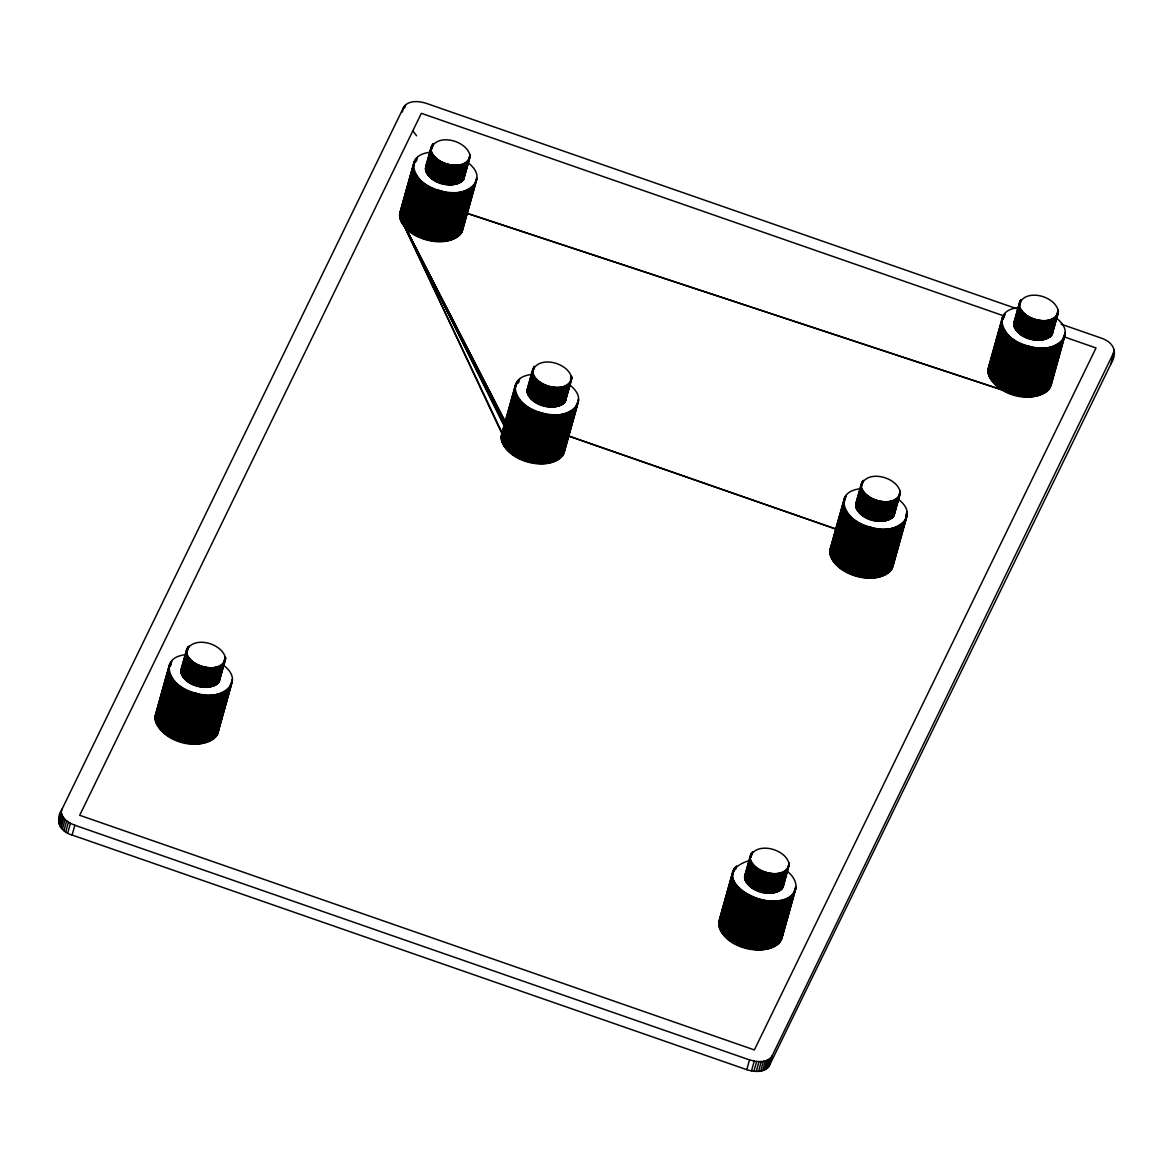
<?xml version="1.0" encoding="UTF-8"?>
<svg xmlns="http://www.w3.org/2000/svg" width="1173" height="1173" viewBox="0 0 1173 1173"><rect width="100%" height="100%" fill="white"/><g stroke="black" fill="none" stroke-linecap="round" stroke-linejoin="round"><path stroke-width="1.5" d="M225.583 658.464C220.187 675.457 188.853 667.305 186.316 651.543C192.005 634.813 222.767 642.892 225.583 658.464L219.014 681.938C208.589 694.049 176.727 684.24 182.284 666.865M186.375 654.578C153.707 657.818 173.927 691.44 195.642 693.096C214.923 702.554 248.867 684.416 223.163 664.944M470.153 156.009C464.757 172.988 433.424 164.836 430.872 149.074C436.561 132.344 467.323 140.423 470.153 156.009L463.584 179.484C453.057 191.258 422.764 182.328 426.386 165.1M429.948 152.241C398.131 156.434 419.333 189.029 440.212 190.642C459.493 200.099 493.437 181.947 467.719 162.49M571.75 378.19C566.354 395.184 535.02 387.017 532.483 371.255C538.172 354.539 568.934 362.618 571.75 378.19L565.181 401.665C554.741 413.761 522.879 403.967 528.451 386.577M531.56 374.436C499.727 378.615 520.929 411.21 541.809 412.823C561.09 422.28 595.034 404.128 569.33 384.671M789.253 864.794C787.039 848.871 755.676 840.63 749.987 857.448C752.641 873.108 783.109 881.202 789.253 864.794L783.095 887.14C773.286 900.16 741.776 890.864 745.485 873.474M720.984 916.817C709.944 945.365 769.767 962.842 781.936 938.224L795.587 889.354C797.508 882.037 792.259 875.161 786.834 870.865M900.365 492.469C894.97 509.463 863.636 501.311 861.085 485.549C866.774 468.819 897.536 476.898 900.365 492.469L893.797 515.959C883.313 527.879 852.243 518.539 856.818 501.208M860.161 488.716C828.343 492.909 849.545 525.504 870.425 527.102C889.691 536.56 923.65 518.422 897.932 498.95M1058.413 311.798C1056.199 295.875 1024.835 287.634 1019.146 304.452C1021.8 320.112 1052.269 328.205 1058.413 311.798L1052.064 334.51C1041.961 347.223 1009.498 337.252 1015.114 319.774M1019.205 307.487C986.537 310.728 1006.757 344.363 1028.472 346.02C1047.753 355.478 1081.697 337.325 1055.993 317.868M218.647 730.354C207.988 757.699 149.616 741.087 156.566 712.04M463.232 225.846C458.013 256.931 389.612 237.723 401.884 208.442M564.829 448.027C559.36 478.613 493.862 460.666 502.718 431.752M893.371 561.618C889.251 592.995 823.519 575.43 831.012 546.633M1051.507 382.867C1041.536 410.829 982.314 394.099 989.396 364.95M1061.096 324.144L1100.89 337.971C1113.118 342.061 1118.441 351.343 1110.963 363.865L769.297 1065.832C764.488 1073.119 754.004 1071.961 746.776 1069.673L72.11 835.029C60.058 831.833 54.618 820.264 62.037 809.135L403.703 107.168C408.512 99.881 418.996 101.039 426.224 103.327L1017.856 309.1M58.65 821.701L62.037 809.135M1110.963 363.865L1114.203 349.803M1114.35 351.299L772.025 1056.052L769.297 1065.832M781.936 938.224L782.332 934.221M749.063 860.63C697.568 877.272 781.365 923.283 795.587 889.354M58.797 823.197L61.377 811.921M59.236 824.722L61.978 814.942L61.524 813.417M59.999 826.247L62.726 816.467L61.978 814.942M61.04 827.757L63.767 817.992L62.726 816.467M62.36 829.223L65.087 819.443L63.767 817.992M63.929 830.616L66.656 820.836L65.087 819.443M65.717 831.921L68.445 822.141L66.656 820.836M67.711 833.094L70.439 823.314L68.445 822.141M72.11 835.029L74.837 825.249L70.439 823.314M155.173 715.765L169.352 664.974M155.012 717.084L169.88 663.757M154.997 717.759L170.202 663.17M155.012 718.433L170.965 662.027M155.071 719.122L168.707 670.252M155.159 719.811L168.809 670.941M170.422 664.974L171.39 661.484M155.291 720.515L168.941 671.645M170.393 666.191L171.859 660.942M155.452 721.219L169.103 672.334M155.672 721.923L169.308 673.038M155.906 722.627L169.557 673.742M156.185 723.33L169.836 674.446M156.508 724.034L170.158 675.164M156.859 724.738L170.51 675.868M157.255 725.442L170.891 676.572M157.681 726.146L171.317 677.276M158.135 726.835L171.786 677.965M158.634 727.539L172.27 678.668M159.161 728.228L172.812 679.358M159.719 728.902L173.369 680.032M160.32 729.591L173.956 680.707M160.936 730.251L174.586 681.381M161.595 730.911L175.246 682.041M162.285 731.571L175.935 682.701M163.003 732.216L176.654 683.346M181.053 669.46L186.742 649.124M180.862 671.088L187.284 648.009M163.751 732.846L177.402 683.976M180.862 671.513L187.739 647.305M180.95 672.364L188.003 646.968M181.038 672.789L188.296 646.646M181.141 673.214L186.595 653.669M186.786 652.848L188.149 647.965M164.528 733.462L178.164 684.592M181.272 673.654L186.727 654.109M188.017 649.285L188.926 646.015M181.419 674.094L186.874 654.534M181.595 674.519L187.05 654.974M181.786 674.959L187.24 655.414M165.32 734.078L178.97 685.208M182.006 675.399L187.46 655.839M182.24 675.824L187.709 656.279M166.155 734.679L179.792 685.809M182.504 676.264L187.959 656.704M182.797 676.689L188.252 657.144M167.006 735.266L180.642 686.381M183.091 677.114L188.56 657.569M183.428 677.539L188.882 657.994M183.765 677.965L189.234 658.42M167.871 735.823L181.522 686.953M184.132 678.375L189.601 658.83M184.528 678.8L189.982 659.241M168.78 736.38L182.416 687.51M184.923 679.196L190.393 659.651M185.349 679.607L190.803 660.062M169.689 736.923L183.34 688.052M185.789 680.003L191.258 660.458M186.258 680.399L191.712 660.839M170.642 737.45L184.278 688.566M186.727 680.78L192.181 661.22M187.225 681.146L192.68 661.601M171.595 737.949L185.246 689.079M187.739 681.513L193.193 661.968M188.252 681.88L193.721 662.334M172.578 738.447L186.214 689.563M188.794 682.231L194.249 662.686M173.575 738.917L187.211 690.047M189.352 682.569L194.806 663.024M189.923 682.906L195.378 663.361M174.572 739.371L188.223 690.486M190.495 683.229L195.95 663.683M191.096 683.536L196.551 663.991M175.598 739.796L189.249 690.926M191.698 683.844L197.152 664.299M176.639 740.207L190.29 691.337M192.299 684.138L197.768 664.578M192.929 684.416L198.384 664.856M177.695 740.603L191.346 691.733M193.56 684.68L199.014 665.135M194.205 684.929L199.659 665.384M178.751 740.984L192.401 692.114M194.85 685.179L200.304 665.634M179.836 741.336L193.472 692.466M195.51 685.413L200.964 665.853M196.17 685.619L201.624 666.073M180.906 741.659L194.557 692.788M196.829 685.824L202.284 666.279M197.504 686.014L202.958 666.469M181.991 741.981L195.642 693.096M198.178 686.19L203.633 666.645M183.091 742.26L196.741 693.39M198.853 686.366L204.307 666.807M199.527 686.513L204.996 666.953M184.19 742.524L197.841 693.654M200.216 686.645L205.671 667.1M185.29 742.773L198.941 693.888M200.891 686.762L206.345 667.217M201.58 686.865L207.034 667.32M186.39 742.993L200.04 694.108M202.255 686.967L207.709 667.408M202.929 687.041L208.383 667.496M187.489 743.183L201.14 694.313M203.603 687.099L209.058 667.554M188.604 743.359L202.24 694.475M204.278 687.143L209.732 667.598M204.938 687.173L210.392 667.628M189.703 743.506L203.34 694.621M205.598 687.187L211.052 667.642M206.257 687.202L211.712 667.642M190.803 743.623L204.439 694.753M206.903 687.187L212.357 667.628M207.533 687.158L213.002 667.598M191.888 743.726L205.539 694.856M208.164 687.114L213.633 667.554M192.973 743.799L206.624 694.929M208.794 687.055L214.248 667.496M209.395 686.982L214.864 667.422M194.058 743.858L207.694 694.973M209.996 686.894L215.465 667.334M210.597 686.792L216.052 667.232M195.129 743.873L208.765 695.003M211.169 686.674L216.624 667.114M211.727 686.542L217.196 666.982M196.184 743.887L209.835 695.003M212.284 686.396L217.738 666.836M212.826 686.234L218.281 666.675M197.24 743.858L210.876 694.988M213.339 686.058L218.808 666.499M213.853 685.868L219.307 666.323M214.336 685.662L219.806 666.117M198.266 743.814L211.917 694.944M214.82 685.443L220.275 665.897M215.275 685.223L220.729 665.678M199.293 743.741L212.943 694.871M215.715 684.973L221.169 665.428M216.125 684.724L221.594 665.179M216.536 684.46L221.99 664.915M200.304 743.653L213.955 694.768M216.917 684.182L222.371 664.636M217.284 683.903L222.738 664.343M217.621 683.595L223.075 664.05M217.943 683.287L223.398 663.742M223.544 663.273L225.363 656.748M201.301 743.521L214.938 694.651M218.251 682.965L225.451 657.188M218.53 682.627L225.524 657.613M202.269 743.389L215.92 694.504M219.014 681.938L225.553 659.299M203.222 743.213L216.873 694.343M204.161 743.022L217.811 694.152M205.084 742.817L218.721 693.932M205.979 742.568L219.615 693.698M206.844 742.318L220.495 693.434M207.694 742.025L221.33 693.155M208.515 741.717L222.152 692.847M209.307 741.395L222.958 692.525M210.07 741.043L223.72 692.173M210.817 740.676L224.468 691.806M211.536 740.28L225.172 691.41M212.21 739.884L225.861 691M212.87 739.445L226.506 690.574M213.486 739.005L227.137 690.12M214.073 738.535L227.723 689.651M214.63 738.037L228.28 689.167M215.158 737.538L228.794 688.668M215.641 737.025L229.292 688.14M216.096 736.483L230.773 683.976M216.521 735.926L232.313 679.431M216.902 735.368L232.342 680.12M217.24 734.782L232.327 680.795M217.562 734.195L232.283 681.469M402.339 112.051L403.703 107.168M404.656 108.048L405.565 104.793M399.744 213.295L413.908 162.504M399.582 214.615L414.45 161.287M399.553 215.289L414.773 160.701M399.582 215.979L415.521 159.557M399.626 216.668L413.277 167.783M399.729 217.357L413.365 168.472M399.846 218.046L413.497 169.176M415.447 161.977L416.415 158.487M400.022 218.75L413.673 169.88M400.228 219.454L413.878 170.584M416.474 160.965L417.456 157.475M400.477 220.157L414.113 171.287M400.755 220.861L414.392 171.991M401.063 221.565L414.714 172.695M401.43 222.269L415.066 173.399M401.811 222.973L415.462 174.103M402.236 223.676L415.887 174.806M402.706 224.38L416.342 175.51M403.189 225.069L416.84 176.199M403.717 225.759L417.368 176.888M404.289 226.448L417.925 177.578M501.868 433.57L404.876 227.122L418.526 178.252M504.595 426.899L405.506 227.797L419.157 178.912M406.166 228.456L419.817 179.586M406.855 229.102L420.491 180.231M407.574 229.747L421.21 180.877M425.608 166.991L431.312 146.669M425.418 168.619L431.84 145.555M408.321 230.377L421.957 181.507M425.432 169.044L432.309 144.851M425.52 169.894L432.573 144.514M425.594 170.32L432.866 144.176M425.711 170.759L431.165 151.2M431.796 148.751L433.174 143.868M409.084 231.008L422.735 182.138M425.828 171.185L431.283 151.64M432.588 146.816L433.497 143.561M425.975 171.625L431.444 152.079M426.151 172.064L431.605 152.505M426.356 172.49L431.811 152.945M409.89 231.609L423.541 182.739M426.561 172.93L432.031 153.384M426.811 173.369L432.265 153.81M410.711 232.21L424.362 183.34M427.075 173.795L432.529 154.25M427.353 174.22L432.808 154.675M411.562 232.797L425.213 183.926M427.661 174.66L433.116 155.1M427.984 175.085L433.438 155.525M428.336 175.495L433.79 155.95M412.441 233.368L426.092 184.498M428.702 175.921L434.157 156.376M429.083 176.331L434.538 156.786M413.336 233.926L426.987 185.041M429.494 176.742L434.948 157.197M429.919 177.138L435.374 157.593M414.26 234.453L427.91 185.583M430.359 177.534L435.813 157.988M430.814 177.929L436.268 158.384M415.198 234.981L428.849 186.111M431.297 178.311L436.752 158.766M416.151 235.494L429.802 186.61M431.781 178.692L437.25 159.132M432.294 179.058L437.749 159.513M432.822 179.41L438.277 159.865M417.133 235.978L430.784 187.108M433.365 179.762L438.819 160.217M418.131 236.447L431.781 187.577M433.907 180.114L439.376 160.554M434.479 180.437L439.934 160.892M419.142 236.902L432.793 188.032M435.066 180.759L440.52 161.214M435.652 181.082L441.107 161.522M420.169 237.342L433.819 188.457M436.253 181.375L441.708 161.83M421.21 237.752L434.846 188.882M436.869 181.668L442.324 162.123M437.485 181.947L442.954 162.402M422.265 238.148L435.901 189.264M438.13 182.211L443.585 162.666M438.761 182.475L444.23 162.915M423.321 238.515L436.972 189.645M439.42 182.709L444.875 163.164M424.391 238.867L438.042 189.997M440.066 182.944L445.52 163.399M440.725 183.164L446.195 163.619M425.476 239.204L439.113 190.334M441.4 183.369L446.854 163.809M442.06 183.56L447.529 164M426.561 239.512L440.212 190.642M442.734 183.736L448.203 164.191M427.661 239.805L441.297 190.92M443.423 183.897L448.878 164.352M444.098 184.044L449.552 164.499M428.746 240.069L442.397 191.184M444.772 184.176L450.241 164.631M429.846 240.304L443.497 191.434M445.461 184.308L450.916 164.748M446.136 184.41L451.59 164.85M430.96 240.524L444.596 191.654M446.81 184.498L452.279 164.953M447.485 184.572L452.954 165.026M432.06 240.714L445.711 191.844M448.159 184.63L453.628 165.085M433.16 240.89L446.81 192.02M448.834 184.689L454.288 165.129M449.494 184.718L454.963 165.158M434.259 241.037L447.91 192.167M450.153 184.733L455.623 165.188M450.813 184.733L456.268 165.188M435.359 241.169L449.01 192.284M451.458 184.718L456.913 165.173M452.104 184.689L457.558 165.144M436.459 241.257L450.095 192.387M452.734 184.645L458.188 165.1M437.544 241.33L451.18 192.46M453.35 184.586L458.804 165.041M453.966 184.513L459.42 164.968M438.614 241.389L452.265 192.519M454.567 184.425L460.021 164.88M455.153 184.322L460.608 164.777M439.684 241.418L453.335 192.548M455.725 184.205L461.194 164.66M456.297 184.073L461.751 164.528M440.755 241.418L454.391 192.548M456.854 183.926L462.309 164.381M457.382 183.765L462.836 164.22M441.796 241.389L455.447 192.519M457.91 183.589L463.364 164.044M458.408 183.399L463.878 163.853M458.907 183.193L464.361 163.648M442.837 241.345L456.488 192.475M459.376 182.988L464.831 163.428M459.831 182.753L465.3 163.208M443.863 241.271L457.499 192.401M460.271 182.519L465.74 162.959M460.696 182.27L466.15 162.71M461.092 181.991L466.561 162.446M444.86 241.183L458.511 192.313M461.473 181.727L466.942 162.167M461.839 181.434L467.294 161.889M462.191 181.126L467.646 161.581M462.514 180.818L467.968 161.273M445.857 241.066L459.508 192.196M462.807 180.495L468.262 160.95M468.657 159.601L470.021 154.719M463.086 180.173L470.094 155.144M446.84 240.92L460.476 192.049M463.584 179.484L470.124 156.845M447.793 240.758L461.429 191.873M448.731 240.568L462.367 191.683M449.64 240.348L463.291 191.478M450.535 240.113L464.185 191.228M451.4 239.849L465.051 190.979M452.25 239.571L465.901 190.686M453.071 239.263L466.722 190.393M453.878 238.925L467.514 190.055M454.64 238.588L468.291 189.703M455.388 238.207L469.024 189.337M456.092 237.826L469.743 188.956M456.781 237.415L470.417 188.545M457.426 236.99L471.077 188.105M458.042 236.535L471.693 187.665M458.643 236.066L472.279 187.196M459.2 235.582L472.836 186.712M459.713 235.084L473.364 186.199M460.212 234.556L473.848 185.686M460.666 234.013L474.86 183.252M461.077 233.471L476.385 178.707M461.458 232.899L476.414 179.396M461.81 232.327L476.898 178.34M462.118 231.726L476.854 179.014M501.34 435.476L515.504 384.7M501.179 436.811L516.047 383.468M501.164 437.47L516.721 382.31M501.179 438.159L514.815 389.289M515.167 388.732L517.117 381.738M501.238 438.849L514.874 389.964M501.326 439.538L514.962 390.668M501.458 440.227L515.094 391.357M501.619 440.931L515.27 392.061M517.542 383.644L518.525 380.155M501.824 441.635L515.475 392.764M518.642 382.662L519.624 379.172M502.073 442.338L515.724 393.468M502.352 443.042L516.003 394.172M502.674 443.746L516.311 394.876M503.026 444.464L516.663 395.58M503.408 445.168L517.058 396.283M503.833 445.857L517.484 396.987M504.302 446.561L517.938 397.691M504.801 447.25L518.437 398.38M505.328 447.939L518.965 399.069M505.886 448.629L519.536 399.758M506.487 449.303L520.123 400.433M507.103 449.977L520.753 401.107M507.762 450.637L521.413 401.767M508.452 451.297L522.102 402.412M509.17 451.928L522.821 403.057M527.132 389.583L532.909 368.85M527.014 390.814L533.436 367.736M509.918 452.573L523.554 403.688M527.058 391.65L533.906 367.032M527.117 392.075L534.17 366.694M527.205 392.515L534.463 366.372M527.307 392.94L532.762 373.395M510.695 453.189L524.331 404.318M527.425 393.366L532.894 373.82M527.586 393.805L533.041 374.26M527.747 394.245L533.216 374.686M511.487 453.804L525.137 404.92M527.953 394.671L533.407 375.125M528.173 395.11L533.627 375.565M528.407 395.55L533.862 375.99M512.322 454.391L525.959 405.521M528.671 395.975L534.126 376.43M528.95 396.415L534.419 376.856M513.173 454.977L526.809 406.107M529.258 396.841L534.712 377.281M529.58 397.266L535.049 377.706M529.932 397.691L535.387 378.131M514.038 455.549L527.689 406.679M530.299 398.102L535.753 378.556M530.68 398.512L536.149 378.967M514.932 456.106L528.583 407.236M531.09 398.923L536.545 379.378M531.516 399.319L536.97 379.773M515.856 456.649L529.507 407.764M531.956 399.729L537.41 380.169M532.41 400.11L537.879 380.565M516.794 457.162L530.445 408.292M532.894 400.492L538.348 380.946M517.762 457.675L531.398 408.805M533.392 400.873L538.847 381.328M533.891 401.239L539.36 381.694M534.419 401.606L539.873 382.046M518.73 458.159L532.381 409.289M534.961 401.958L540.416 382.398M519.727 458.628L533.378 409.758M535.518 402.295L540.973 382.75M536.076 402.632L541.545 383.072M520.739 459.083L534.389 410.213M536.662 402.955L542.117 383.395M537.249 403.263L542.718 383.718M521.765 459.523L535.416 410.653M537.85 403.556L543.319 384.011M522.806 459.933L536.457 411.063M538.466 403.849L543.92 384.304M539.096 404.128L544.551 384.583M523.862 460.329L537.498 411.459M539.727 404.392L545.181 384.847M540.372 404.656L545.826 385.111M524.918 460.696L538.568 411.826M541.017 404.89L546.471 385.345M525.988 461.048L539.639 412.178M541.662 405.125L547.131 385.58M542.337 405.345L547.791 385.8M527.073 461.385L540.724 412.515M542.996 405.55L548.451 386.005M543.671 405.741L549.125 386.196M528.158 461.693L541.809 412.823M544.345 405.917L549.8 386.372M529.258 461.986L542.894 413.101M545.02 406.078L550.474 386.533M545.694 406.225L551.149 386.679M530.357 462.25L543.993 413.38M546.383 406.371L551.838 386.811M531.457 462.485L545.093 413.614M547.058 406.488L552.512 386.929M547.732 406.591L553.201 387.046M532.557 462.705L546.207 413.834M548.421 406.679L553.876 387.134M549.096 406.752L554.55 387.207M533.656 462.895L547.307 414.025M549.77 406.826L555.225 387.266M534.756 463.071L548.407 414.201M550.43 406.87L555.899 387.31M551.105 406.899L556.559 387.354M535.87 463.218L549.507 414.348M551.765 406.914L557.219 387.369M552.41 406.914L557.879 387.369M536.955 463.35L550.606 414.465M553.055 406.899L558.524 387.354M553.7 406.87L559.154 387.325M538.055 463.452L551.706 414.568M554.33 406.826L559.785 387.281M539.14 463.526L552.791 414.641M554.946 406.767L560.415 387.222M555.562 406.694L561.017 387.149M540.225 463.57L553.861 414.699M556.163 406.606L561.618 387.061M556.75 406.503L562.219 386.958M541.296 463.599L554.932 414.729M557.336 406.386L562.791 386.841M557.893 406.254L563.348 386.709M542.351 463.599L556.002 414.729M558.451 406.107L563.905 386.562M558.978 405.946L564.448 386.401M543.392 463.584L557.043 414.699M559.506 405.77L564.961 386.225M560.02 405.579L565.474 386.034M560.503 405.389L565.958 385.829M544.433 463.526L558.084 414.656M560.973 405.169L566.442 385.624M561.442 404.934L566.896 385.389M545.46 463.467L559.11 414.582M561.867 404.7L567.336 385.155M562.292 404.45L567.747 384.891M562.703 404.186L568.157 384.627M546.471 463.364L560.108 414.494M563.084 403.908L568.538 384.348M563.436 403.615L568.905 384.07M563.788 403.321L569.242 383.762M570.503 379.29L571.412 376.034M564.11 402.999L569.565 383.454M570.621 379.729L571.53 376.474M547.454 463.247L561.105 414.377M564.404 402.691L569.873 383.131M570.708 380.155L571.618 376.9M564.697 402.354L571.691 377.339M548.436 463.1L562.072 414.23M565.181 401.665L571.72 379.026M549.389 462.939L563.04 414.069M550.328 462.749L563.978 413.864M551.237 462.529L564.887 413.658M552.131 462.294L565.782 413.424M553.011 462.03L566.647 413.16M553.847 461.751L567.497 412.881M554.682 461.444L568.319 412.573M555.474 461.121L569.11 412.236M556.237 460.769L569.887 411.899M556.984 460.403L570.621 411.518M557.688 460.007L571.339 411.136M558.377 459.596L572.028 410.726M559.022 459.171L572.673 410.286M559.653 458.716L573.289 409.846M560.239 458.247L573.89 409.377M560.797 457.763L574.433 408.893M561.31 457.265L574.961 408.38M561.808 456.737L575.444 407.867M562.263 456.209L576.94 403.688M562.673 455.652L578.48 399.157M563.069 455.08L578.509 399.846M563.407 454.508L578.494 400.521M563.993 453.291L578.362 401.855M718.99 921.025L732.802 871.51M718.697 923.004L733.55 869.662M718.668 923.679L733.873 869.076M718.682 924.353L734.239 868.504M718.741 925.042L734.635 867.947M718.829 925.732L732.48 876.861M718.961 926.421L732.612 877.551M734.547 870.351L735.53 866.862M719.137 927.125L732.773 878.254M719.342 927.828L732.978 878.958M735.588 869.34L736.556 865.85M719.577 928.532L733.228 879.662M719.855 929.236L733.506 880.366M720.178 929.94L733.829 881.07M720.53 930.658L734.181 881.773M720.926 931.362L734.562 882.477M721.351 932.051L734.987 883.181M721.806 932.755L735.456 883.885M722.304 933.444L735.955 884.574M829.956 549.77L844.369 498.364M722.832 934.133L736.483 885.263M829.795 551.09L844.663 497.763M829.766 551.765L845.337 496.59M829.78 552.439L843.431 503.569M844.765 499.522L845.733 496.032M723.389 934.822L737.04 885.952M829.839 553.128L846.158 495.49M829.927 553.817L843.578 504.947M830.059 554.521L843.71 505.651M723.99 935.497L737.626 886.627M830.235 555.225L843.886 506.34M830.44 555.929L844.091 507.044M724.621 936.171L738.257 887.301M830.689 556.632L844.325 507.748M830.968 557.336L844.604 508.466M725.266 936.831L738.917 887.961M831.276 558.04L844.927 509.17M725.955 937.491L739.606 888.606M831.628 558.744L845.278 509.874M832.024 559.448L845.674 510.578M726.674 938.121L740.324 889.251M832.449 560.151L846.1 511.281M744.547 876.583L750.749 854.296M727.421 938.767L741.072 889.882M744.532 877.419L751.175 853.577M832.903 560.855L846.554 511.971M744.62 878.269L751.673 852.888M744.708 878.709L751.966 852.566M744.811 879.134L750.265 859.589M750.911 857.126L752.274 852.243M833.402 561.544L847.053 512.674M728.198 939.382L741.849 890.512M744.943 879.559L750.397 860.014M751.688 855.19L752.611 851.935M745.09 879.999L750.544 860.454M745.266 880.439L750.72 860.894M833.93 562.234L847.58 513.363M728.99 939.998L742.641 891.113M745.456 880.864L750.911 861.319M745.676 881.304L751.131 861.759M834.502 562.923L848.138 514.038M745.911 881.744L751.38 862.184M729.826 940.585L743.462 891.715M746.175 882.169L751.644 862.624M835.088 563.597L848.739 514.712M746.468 882.609L751.922 863.049M746.761 883.034L752.23 863.475M835.719 564.257L849.369 515.387M730.676 941.171L744.327 892.301M747.098 883.46L752.553 863.9M836.378 564.931L850.014 516.047M747.436 883.885L752.905 864.325M731.556 941.743L745.192 892.873M747.802 884.295L753.271 864.75M837.067 565.577L850.704 516.707M748.198 884.706L753.653 865.161M732.451 942.3L746.087 893.43M748.594 885.116L754.063 865.571M837.786 566.222L851.422 517.352M749.019 885.512L754.474 865.967M855.747 503.862L861.525 483.129M733.36 942.843L747.01 893.958M855.63 505.094L862.052 482.015M749.459 885.923L754.928 866.363M838.519 566.852L852.17 517.982M855.674 505.944L862.522 481.311M855.733 506.369L862.785 480.974M749.928 886.304L755.383 866.759M855.806 506.795L863.064 480.651M734.313 943.356L747.949 894.486M855.909 507.22L861.378 487.675M862.463 483.599L863.372 480.344M750.397 886.685L755.867 867.14M839.296 567.483L852.947 518.598M856.041 507.66L861.495 488.115M856.187 508.1L861.656 488.54M856.363 508.525L861.818 488.98M750.896 887.067L756.35 867.521M840.103 568.084L853.739 519.214M856.554 508.965L862.023 489.42M735.266 943.869L748.917 894.999M751.409 887.433L756.864 867.888M856.774 509.405L862.243 489.845M857.023 509.83L862.478 490.285M840.924 568.685L854.574 519.815M857.287 510.27L862.741 490.71M736.248 944.353L749.884 895.483M751.922 887.8L757.391 868.24M857.566 510.695L863.02 491.15M752.465 888.152L757.934 868.592M841.774 569.272L855.425 520.387M857.874 511.12L863.328 491.575M737.245 944.822L750.881 895.952M753.022 888.489L758.476 868.944M858.196 511.545L863.651 492M858.548 511.971L864.002 492.425M753.594 888.826L759.048 869.266M842.654 569.843L856.305 520.959M858.915 512.396L864.369 492.836M738.257 945.277L751.893 896.407M754.166 889.149L759.62 869.589M859.296 512.806L864.75 493.246M843.548 570.386L857.199 521.516M859.706 513.217L865.161 493.657M754.767 889.457L760.221 869.911M739.269 945.717L752.919 896.846M860.132 513.613L865.586 494.068M755.368 889.75L760.822 870.205M844.472 570.928L858.108 522.058M860.571 514.009L866.026 494.463M740.31 946.127L753.96 897.257M755.984 890.043L761.438 870.498M861.026 514.404L866.48 494.845M845.41 571.456L859.061 522.586M756.6 890.322L762.054 870.777M861.51 514.786L866.964 495.241M741.365 946.523L755.016 897.653M861.994 515.152L867.463 495.607M757.23 890.6L762.685 871.04M846.363 571.955L860.014 523.085M757.875 890.85L763.33 871.304M862.507 515.534L867.961 495.974M742.421 946.89L756.072 898.019M863.035 515.885L868.489 496.34M758.52 891.084L763.975 871.539M847.346 572.453L860.997 523.569M863.577 516.237L869.032 496.692M743.506 947.241L757.142 898.371M759.18 891.319L764.635 871.774M848.343 572.923L861.994 524.052M864.12 516.575L869.589 497.029M759.84 891.539L765.295 871.994M864.692 516.912L870.146 497.367M744.576 947.579L758.227 898.709M760.5 891.744L765.969 872.199M849.355 573.377L863.005 524.507M865.278 517.234L870.733 497.689M745.661 947.887L759.312 899.017M761.174 891.935L766.629 872.389M865.865 517.542L871.319 497.997M850.381 573.802L864.017 524.932M761.849 892.11L767.303 872.565M866.466 517.85L871.92 498.305M746.761 948.18L760.412 899.295M762.523 892.272L767.978 872.727M851.422 574.227L865.058 525.343M867.082 518.143L872.536 498.584M763.198 892.418L768.667 872.873M747.861 948.444L761.512 899.574M867.697 518.422L873.167 498.862M852.463 574.609L866.114 525.739M763.887 892.565L769.341 873.005M868.343 518.686L873.797 499.141M748.961 948.678L762.611 899.808M764.561 892.682L770.016 873.123M868.973 518.935L874.428 499.39M853.533 574.99L867.184 526.12M765.251 892.785L770.705 873.24M869.618 519.184L875.087 499.639M750.06 948.898L763.711 900.028M765.925 892.873L771.379 873.328M854.604 575.342L868.255 526.472M870.278 519.419L875.732 499.859M766.599 892.946L772.054 873.401M751.175 949.104L764.811 900.219M870.938 519.639L876.392 500.079M855.689 575.679L869.325 526.794M767.274 893.02L772.728 873.46M871.612 519.83L877.067 500.284M752.274 949.265L765.91 900.395M767.948 893.064L773.403 873.504M872.272 520.02L877.741 500.475M856.774 575.987L870.425 527.102M768.608 893.093L774.063 873.548M872.947 520.211L878.416 500.651M753.374 949.412L767.01 900.541M769.268 893.108L774.723 873.562M857.859 576.266L871.51 527.395M873.621 520.372L879.09 500.812M769.928 893.108L775.382 873.562M754.474 949.544L768.11 900.673M874.31 520.519L879.765 500.974M770.573 893.093L776.027 873.548M858.959 576.529L872.609 527.659M771.204 893.064L776.673 873.518M874.985 520.651L880.439 501.106M755.559 949.646L769.209 900.761M771.834 893.02L777.303 873.474M860.058 576.779L873.709 527.909M875.674 520.768L881.128 501.223M756.644 949.719L770.294 900.835M772.464 892.961L777.919 873.416M876.348 520.871L881.803 501.326M861.173 576.999L874.809 528.114M773.066 892.888L778.535 873.342M877.023 520.973L882.477 501.414M757.729 949.763L771.379 900.893M773.667 892.8L779.136 873.255M877.697 521.047L883.166 501.501M774.268 892.697L779.722 873.152M862.272 577.189L875.923 528.319M758.799 949.793L772.45 900.923M774.84 892.58L780.294 873.035M878.372 521.105L883.841 501.56M775.412 892.448L780.866 872.903M863.372 577.365L877.023 528.48M879.046 521.149L884.501 501.604M759.855 949.793L773.506 900.923M775.954 892.301L781.409 872.756M879.706 521.179L885.175 501.633M776.497 892.14L781.951 872.595M864.472 577.512L878.122 528.642M760.91 949.778L774.547 900.893M777.01 891.964L782.479 872.419M880.366 521.208L885.835 501.648M777.523 891.773L782.978 872.228M881.026 521.208L886.48 501.648M865.571 577.629L879.222 528.759M761.937 949.719L775.588 900.849M778.007 891.583L783.476 872.023M778.491 891.363L783.945 871.818M881.671 521.193L887.125 501.633M778.945 891.128L784.4 871.583M882.316 521.164L887.77 501.604M762.963 949.661L776.614 900.776M779.385 890.894L784.84 871.348M866.671 577.732L880.307 528.862M779.796 890.644L785.265 871.084M882.946 521.12L888.401 501.56M780.206 890.38L785.661 870.821M763.975 949.558L777.626 900.688M780.588 890.102L786.042 870.542M867.756 577.805L881.392 528.935M883.562 521.061L889.017 501.501M780.954 889.808L786.409 870.263M781.291 889.515L786.746 869.955M884.178 520.988L889.633 501.428M781.614 889.207L787.068 869.648M764.972 949.441L778.608 900.571M781.922 888.885L787.376 869.325M787.757 867.991L789.136 863.093M868.826 577.864L882.477 528.979M782.2 888.548L789.194 863.533M884.779 520.9L890.234 501.34M782.699 887.858L789.238 863.958M885.366 520.797L890.82 501.238M765.94 949.294L779.59 900.424M869.897 577.893L883.548 529.008M885.938 520.68L891.407 501.12M766.893 949.133L780.544 900.263M886.509 520.548L891.964 500.988M870.967 577.893L884.603 529.008M887.052 520.401L892.521 500.842M767.831 948.942L781.482 900.058M887.594 520.24L893.049 500.68M872.008 577.864L885.659 528.994M888.122 520.064L893.577 500.504M768.755 948.722L782.391 899.852M888.621 519.874L894.09 500.328M889.119 519.668L894.574 500.123M769.649 948.488L783.285 899.618M873.049 577.82L886.685 528.95M889.589 519.463L895.043 499.903M890.043 519.228L895.498 499.683M770.514 948.224L784.165 899.354M874.076 577.746L887.712 528.876M890.483 518.994L895.937 499.434M890.908 518.73L896.363 499.185M771.365 947.945L785.001 899.075M891.304 518.466L896.773 498.921M875.073 577.659L888.723 528.774M891.685 518.187L897.154 498.642M772.186 947.637L785.822 898.767M892.052 517.909L897.506 498.349M892.404 517.601L897.858 498.056M892.726 517.293L898.181 497.748M772.978 947.315L786.628 898.43M876.07 577.541L889.721 528.656M893.02 516.97L898.753 497.088M899.324 494.449L900.234 491.194M893.562 516.296L899.838 493.246M773.755 946.963L787.391 898.093M877.037 577.395L890.688 528.51M893.797 515.959L900.278 493.716M774.488 946.596L788.139 897.712M878.005 577.219L891.641 528.349M775.206 946.2L788.842 897.33M775.881 945.79L789.532 896.92M878.944 577.028L892.58 528.158M776.541 945.365L790.177 896.48M777.156 944.91L790.807 896.04M879.853 576.823L893.503 527.938M777.743 944.441L791.394 895.571M778.3 943.957L791.951 895.087M880.747 576.573L894.398 527.703M778.491 943.781L792.127 894.911M778.828 943.459L792.464 894.574M779.312 942.931L792.963 894.061M881.612 576.324L895.263 527.439M779.766 942.403L793.96 891.627M780.192 941.846L795.499 887.096M882.463 576.031L896.113 527.161M780.925 940.702L796.012 886.715M781.233 940.101L795.954 887.389M883.284 575.738L896.934 526.853M884.075 575.4L897.726 526.53M884.853 575.049L898.503 526.178M746.776 1069.673L749.518 1059.893L74.837 825.249M885.586 574.682L899.236 525.812M886.304 574.301L899.955 525.416M886.993 573.89L900.629 525.005M887.638 573.45L901.289 524.58M888.254 573.011L901.905 524.126M888.855 572.541L902.492 523.657M889.398 572.057L903.049 523.173M889.926 571.544L903.577 522.674M890.41 571.031L904.06 522.161M905.937 515.534L906.905 512.044M890.864 570.489L904.515 521.618M906.04 516.237L907.008 512.748M891.289 569.946L907.081 513.437M751.512 1070.92L754.254 1061.14C760.368 1062.151 768.388 1061.99 772.025 1056.052M891.671 569.374L907.11 514.126M892.023 568.788L907.11 514.815M892.609 567.585L906.978 516.149M753.916 1071.257L756.644 1061.492M756.262 1071.404L758.99 1061.624M758.535 1071.345L761.262 1061.565M760.69 1071.096L763.418 1061.316M762.699 1070.641L765.426 1060.861M764.503 1069.996L767.23 1060.231M766.101 1069.19L768.828 1059.41M767.435 1068.207L770.177 1058.427M987.915 369.334L1002.431 317.282M987.827 370.683L1003.032 316.08M987.842 371.357L1003.399 315.508M987.901 372.046L1003.795 314.951M987.989 372.735L1001.639 323.865M1003.252 317.883L1004.22 314.393M1003.223 319.1L1004.689 313.865M988.121 373.425L1001.771 324.554M988.282 374.128L1001.933 325.258M1004.205 316.842L1005.188 313.352M988.502 374.832L1002.138 325.962M988.736 375.536L1002.387 326.666M989.015 376.24L1002.666 327.37M989.338 376.944L1002.988 328.073M989.689 377.662L1003.34 328.777M990.085 378.366L1003.721 329.481M990.511 379.055L1004.147 330.185M990.965 379.759L1004.616 330.889M991.464 380.448L1005.1 331.578M991.991 381.137L1005.642 332.267M992.549 381.826L1006.199 332.956M993.15 382.501L1006.786 333.631M993.766 383.175L1007.416 334.305M994.425 383.835L1008.076 334.965M995.115 384.495L1008.765 335.61M995.833 385.14L1009.484 336.255M1013.736 323.176L1019.909 301.3M1013.692 324.422L1020.334 300.581M996.581 385.77L1010.232 336.886M1013.736 324.848L1020.569 300.229M1013.78 325.273L1021.126 299.57M1013.971 326.138L1019.322 306.153M1019.616 305.757L1020.979 300.875M997.358 386.386L1010.994 337.516M1014.102 326.578L1019.557 307.018M1014.249 327.003L1019.704 307.458M1014.425 327.443L1019.88 307.898M998.15 387.002L1011.8 338.117M1014.616 327.883L1020.07 308.323M1014.836 328.308L1020.29 308.763M1015.07 328.748L1020.539 309.188M998.985 387.589L1012.622 338.718M1015.334 329.173L1020.789 309.628M1015.627 329.613L1021.082 310.053M1015.921 330.038L1021.39 310.493M999.836 388.175L1013.472 339.305M1016.258 330.463L1021.712 310.918M1016.595 330.889L1022.064 311.329M1000.701 388.747L1014.352 339.877M1016.962 331.299L1022.431 311.754M1017.358 331.71L1022.812 312.165M1001.61 389.304L1015.246 340.434M1017.753 332.12L1023.223 312.575M1018.179 332.531L1023.633 312.971M1002.519 389.847L1016.17 340.962M1018.619 332.927L1024.088 313.367M1019.088 333.308L1024.542 313.763M466.165 213.105L1003.472 390.36L1017.108 341.49M1019.557 333.689L1025.011 314.144M1020.055 334.07L1025.51 314.525M1004.425 390.873L1018.076 342.003M1020.569 334.437L1026.023 314.892M1005.408 391.357L1019.044 342.487M1021.082 334.804L1026.551 315.244M1021.624 335.155L1027.079 315.596M1006.405 391.826L1020.041 342.956M1022.182 335.493L1027.636 315.948M1022.753 335.83L1028.208 316.27M1007.402 392.281L1021.053 343.41M1023.325 336.152L1028.78 316.593M1023.926 336.46L1029.381 316.915M1008.428 392.72L1022.079 343.85M1024.528 336.754L1029.982 317.209M1009.469 393.131L1023.12 344.261M1025.129 337.047L1030.598 317.502M1025.759 337.325L1031.214 317.78M1010.525 393.527L1024.176 344.657M1026.39 337.604L1031.844 318.044M1027.035 337.853L1032.489 318.308M1011.581 393.893L1025.231 345.023M1027.68 338.103L1033.134 318.543M1012.666 394.245L1026.302 345.375M1028.34 338.323L1033.794 318.777M1029 338.542L1034.454 318.997M1013.736 394.583L1027.387 345.712M1029.659 338.748L1035.114 319.203M1014.821 394.89L1028.472 346.02M1030.334 338.938L1035.788 319.393M1031.008 339.114L1036.463 319.569M1015.921 395.184L1029.571 346.299M1031.683 339.276L1037.137 319.73M1032.357 339.422L1037.826 319.877M1017.02 395.448L1030.671 346.578M1033.046 339.569L1038.501 320.009M1018.12 395.682L1031.771 346.812M1033.721 339.686L1039.175 320.126M1034.41 339.789L1039.865 320.244M1019.22 395.902L1032.87 347.032M1035.085 339.877L1040.539 320.332M1020.319 396.107L1033.97 347.223M1035.759 339.95L1041.213 320.405M1036.433 340.023L1041.888 320.464M1021.434 396.269L1035.07 347.399M1037.108 340.067L1042.562 320.508M1037.768 340.097L1043.222 320.552M1022.533 396.415L1036.17 347.545M1038.428 340.111L1043.882 320.566M1039.087 340.111L1044.542 320.566M1023.633 396.547L1037.269 347.677M1039.733 340.097L1045.187 320.552M1024.718 396.65L1038.369 347.765M1040.363 340.067L1045.832 320.522M1040.994 340.023L1046.463 320.478M1025.803 396.723L1039.454 347.838M1041.624 339.965L1047.078 320.42M1042.225 339.891L1047.694 320.346M1026.888 396.767L1040.524 347.897M1042.826 339.803L1048.295 320.258M1043.427 339.701L1048.882 320.156M1027.959 396.797L1041.595 347.926M1043.999 339.584L1049.454 320.038M1044.556 339.452L1050.026 319.906M1029.014 396.797L1042.665 347.926M1045.114 339.305L1050.568 319.76M1045.656 339.144L1051.111 319.599M1046.169 338.968L1051.638 319.423M1030.07 396.782L1043.706 347.897M1046.683 338.777L1052.137 319.232M1047.166 338.586L1052.636 319.027M1031.096 396.738L1044.747 347.853M1047.65 338.367L1053.105 318.821M1048.105 338.132L1053.559 318.587M1032.123 396.665L1045.773 347.78M1048.545 337.897L1053.999 318.352M1048.955 337.648L1054.424 318.088M1049.366 337.384L1054.82 317.824M1033.134 396.562L1046.785 347.692M1049.747 337.106L1055.201 317.56M1050.114 336.812L1055.568 317.267M1050.451 336.519L1055.905 316.959M1034.131 396.445L1047.768 347.575M1050.773 336.211L1058.193 309.672M1051.36 335.551L1058.354 310.537M1051.609 335.214L1058.398 310.962M1035.099 396.298L1048.75 347.428M1052.064 334.51L1058.251 313.03M1036.052 396.137L1049.703 347.267M1036.991 395.946L1050.641 347.076M1037.914 395.726L1051.551 346.856M1038.809 395.492L1052.445 346.622M1039.674 395.228L1053.325 346.358M1040.524 394.949L1054.16 346.079M1041.345 394.641L1054.982 345.771M1042.137 394.319L1055.788 345.434M1042.9 393.967L1056.55 345.097M1043.647 393.6L1057.298 344.715M1044.366 393.204L1058.002 344.334M1045.04 392.794L1058.691 343.924M1045.7 392.369L1059.336 343.498M1046.316 391.914L1059.967 343.044M1046.903 391.445L1060.553 342.575M1047.46 390.961L1061.286 341.915M1047.988 390.462L1061.624 341.592M1048.471 389.935L1062.122 341.064M1048.926 389.407L1063.603 336.886M1049.351 388.849L1065.143 332.355M1049.732 388.278L1065.172 333.044M1050.392 387.105L1065.157 333.719M1050.905 385.873L1064.908 335.713M1052.577 333.381L1052.738 329.217M894.369 514.844L894.574 509.874M219.424 681.22L219.908 676.293M463.995 178.751L464.567 174.264M565.591 400.946L565.958 395.58M783.095 887.14L783.667 882.653M59.31 818.901L61.714 813.959M831.334 546.046L832.082 544.902M426.605 164.748L427.705 163.414M156.918 711.468L157.739 710.354M503.085 431.18L503.774 430.242M989.748 364.378L990.569 363.263M745.705 873.123L746.512 872.111M749.518 1059.893L754.254 1061.14M466.898 213.178L1003.472 390.36M1004.352 316.065L421.356 113.312L79.691 815.279L754.371 1049.923L1096.037 347.956L1064.893 337.12M567.644 435.594L837.155 529.478L568.538 436.077M412.837 130.804L416.591 135.76M505.152 426.415L405.506 227.797L506.208 423.482M504.933 424.333L405.506 227.797L506.018 423.6M405.506 227.797L504.727 422.28M404.876 227.122L502.117 432.954"/></g></svg>
